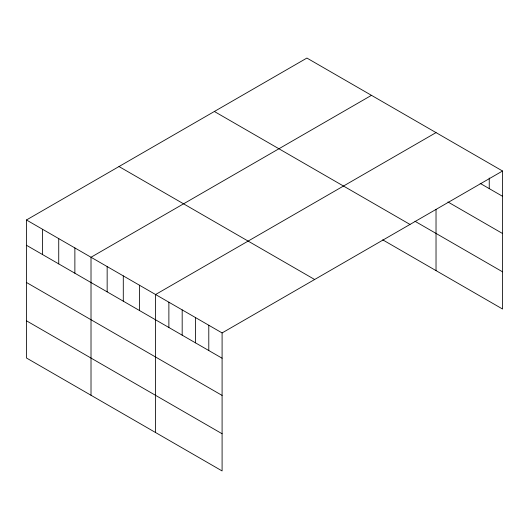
<?xml version="1.0" encoding="UTF-8"?>
<svg xmlns="http://www.w3.org/2000/svg" width="529" height="529" viewBox="0 0 529 529"><rect width="100%" height="100%" fill="white"/><g stroke="black" fill="none" stroke-linecap="round" stroke-linejoin="round"><path stroke-width="0.79" d="M26.45 219.978L222.094 332.933L222.094 470.942L26.45 357.988L26.45 219.978L306.906 58.058L502.55 171.012L502.55 309.022L382.698 239.829M371.47 95.332L91.014 257.253L91.014 395.262M436.028 132.607L155.572 294.527L155.572 432.537M222.094 332.933L502.55 171.012M480.147 183.365L502.55 196.299M447.937 201.966L502.55 233.501M414.981 221.267L502.55 271.827M214.357 111.487L410.001 224.441M118.999 166.542L314.643 279.497M26.45 245.264L222.094 358.219M26.45 282.466L222.094 395.421M26.45 320.792L222.094 433.747M489.246 178.015L489.246 188.622M436.028 209.464L436.028 270.617M208.79 325.249L208.79 350.542M195.485 317.565L195.485 342.858M182.181 309.888L182.181 335.174M168.877 302.204L168.877 327.497M139.431 285.21L139.431 310.497M123.29 275.887L123.29 301.18M107.156 266.57L107.156 291.863M74.873 247.936L74.873 273.222M58.732 238.612L58.732 263.905M42.591 229.295L42.591 254.588"/></g></svg>
